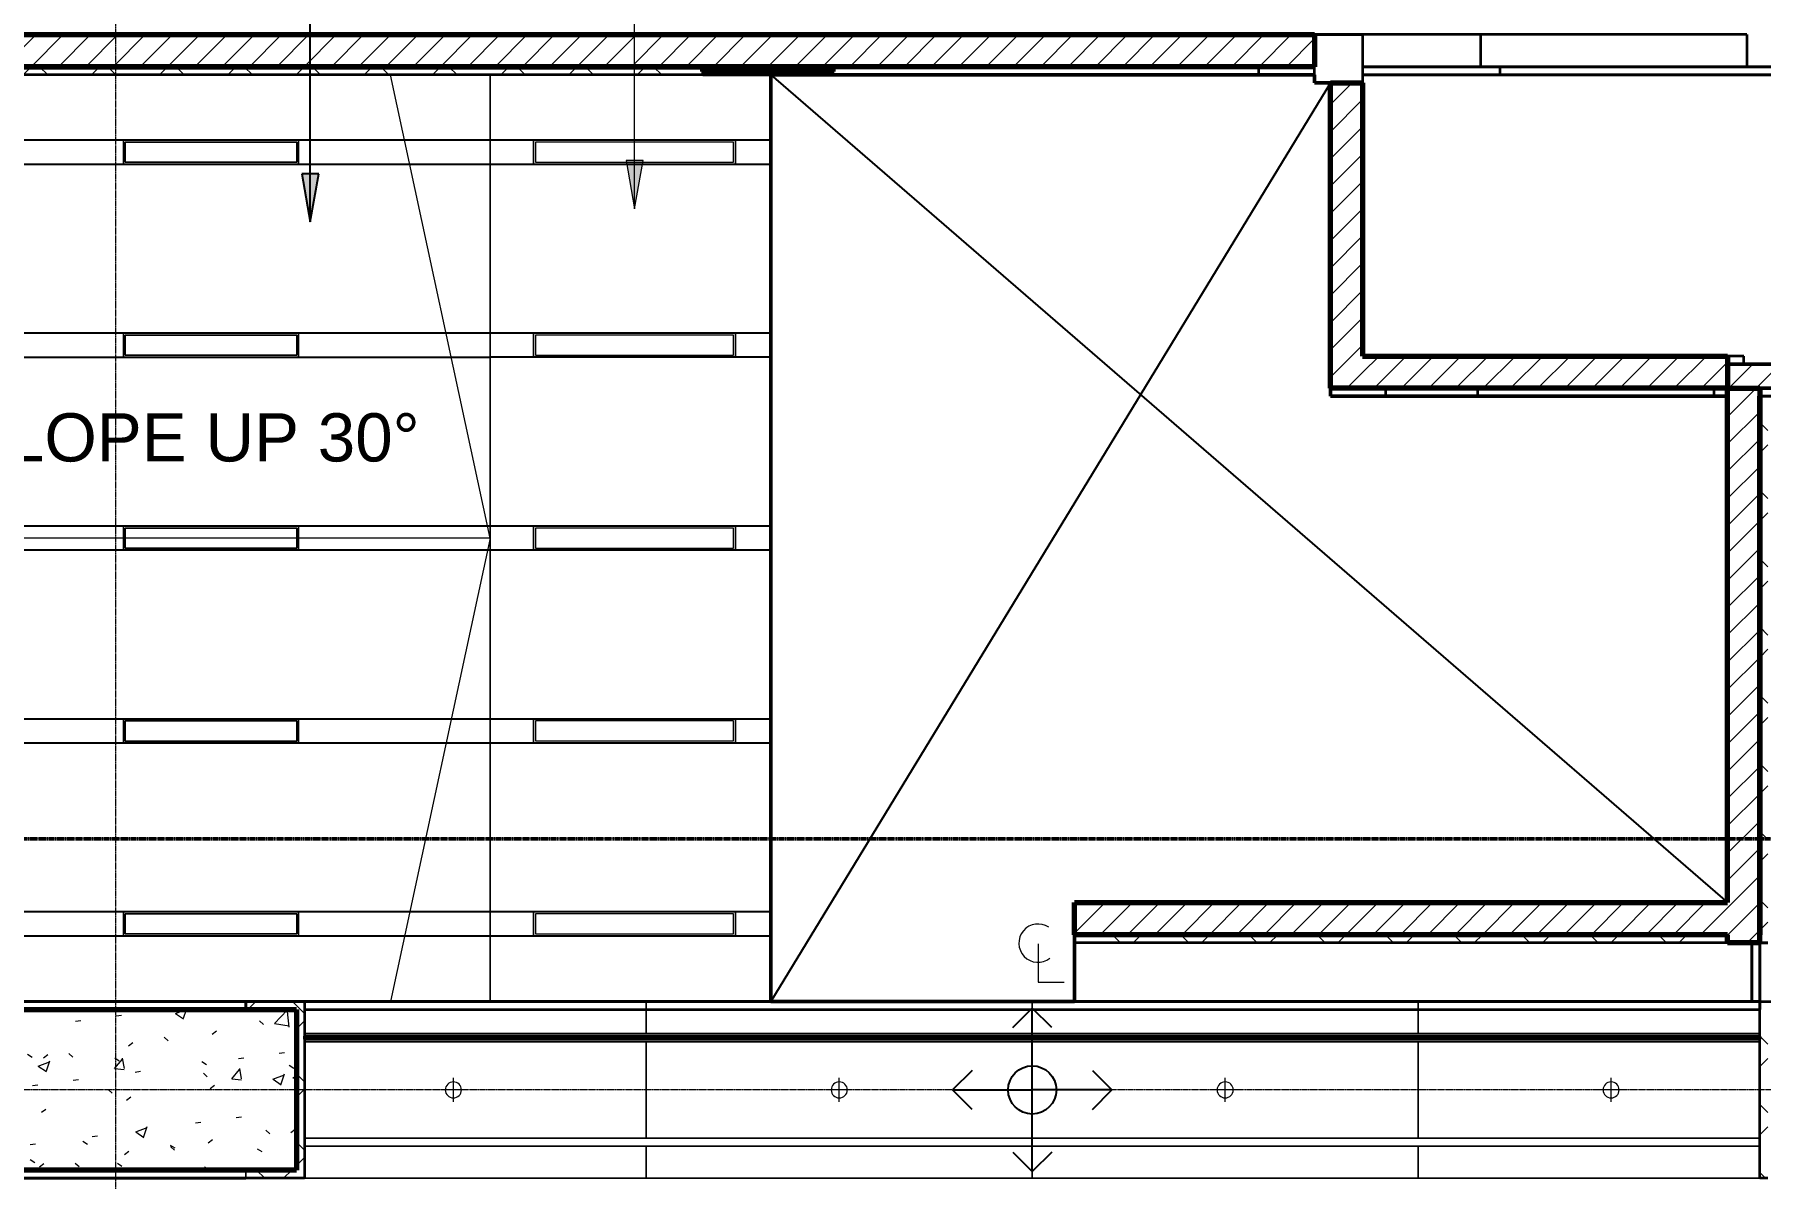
# Model space of a CAD drawing. Header units: millimetres. Extents: x -853488 to -774597, y -17231 to 22435.
# Drawn here: x -824987 to -814253, y 3028 to 10144 of the extents above; entities that cross this region are included whole.
import ezdxf
from ezdxf.xclip import XClip

# ---------------------------------------------------------------- set-up
doc = ezdxf.new("R2010")
doc.units = ezdxf.units.MM
doc.header["$XCLIPFRAME"] = 0
doc.linetypes.add('DPA_Grid _ Level 100', pattern=[10, 5.5, -1.6, 1.3, -1.6])
for name, color, linetype, lineweight in [('_ _ A-DETL-OPENING', 1, 'Continuous', 25), ('A-ANNO-NOTE', 3, 'Continuous', 25), ('A-CLNG', 2, 'Continuous', 9), ('A-CLNG-PATT', 2, 'Continuous', 9), ('A-COLS', 5, 'Continuous', 70), ('A-COLS-E', 1, 'Continuous', 35), ('A-DETL', 1, 'Continuous', 70), ('A-DETL-GENF', 2, 'Continuous', 9), ('A-FLOR-E', 2, 'Continuous', 35), ('A-GLAZ-CURT', 2, 'Continuous', 9), ('A-WALL', 5, 'Continuous', 35), ('A-WALL-FNSH', 2, 'Continuous', 35), ('A-WALL-PATT', 1, 'Continuous', 35), ('E-LITE-EQPM', 2, 'Continuous', 9), ('G-ANNO-SECL', 3, 'Continuous', 9), ('G-ANNO-TEXT', 3, 'Continuous', 9), ('I-WALL-E', 2, 'Continuous', 35), ('S-GRID', 251, 'Continuous', 9), ('WALL-E', 2, 'Continuous', 35)]:
    doc.layers.add(name, color=color, linetype=linetype, lineweight=lineweight)
doc.styles.add('Arial_2', font='arial.ttf', dxfattribs={"height": 300})
pattern_1 = [(45, (0, 0), (-84.852814, 84.852814), [])]
pattern_2 = [(45, (0, 0), (-212.13203, 212.13203), []), (135, (0, 0), (-212.13203, -212.13203), [])]

# ---------------------------------------------------------------- blocks, each defined once
blk = doc.blocks.new('DPA_Rectangular - 300 x 300 mm-6056007-4261-01 ENLARGED UPPER PLATFORM LEVEL - REFLECTED CEILING PLAN - SHEET 2')
at = {"layer": 'A-COLS-E'}
for p, q in [((-150, -150), (-150, 150)), ((-150, 150), (150, 150)), ((150, 150), (150, -150)), ((150, -150), (-150, -150))]:
    blk.add_line(p, q, dxfattribs=at)
blk = doc.blocks.new('L1_1_FLUORESCENT W DISFUSSER - 1195L x 595W x 85H - 36W-17030651-4261-01 ENLARGED UPPER PLATFORM LEVEL - REFLECTED CEILING PLAN - SHEET 2')
at = {"layer": 'E-LITE-EQPM'}
for p, q in [((-628.5, -75), (-628.5, 75)), ((-628.5, 75), (628.5, 75)), ((-628.5, 75), (-628.5, -75)), ((628.5, 75), (-628.5, 75)), ((-615.8, 62.3), (-615.8, -62.3)), ((615.8, 62.3), (-615.8, 62.3)), ((615.8, -62.3), (615.8, 62.3)), ((628.5, 75), (628.5, -75)), ((628.5, -75), (628.5, 75)), ((628.5, -75), (-628.5, -75)), ((-628.5, -75), (628.5, -75)), ((-615.8, -62.3), (615.8, -62.3))]:
    blk.add_line(p, q, dxfattribs=at)
blk = doc.blocks.new('L1_1_FLUORESCENT W DISFUSSER - 1195L x 595W x 85H - 36W-V61-4261-01 ENLARGED UPPER PLATFORM LEVEL - REFLECTED CEILING PLAN - SHEET 2')
at = {"layer": 'E-LITE-EQPM'}
for p, q in [((-824434, 6937), (-824434, 7087)), ((-824434, 7087), (-823345, 7087)), ((-823345, 7087), (-824434, 7087)), ((-824434, 7087), (-824434, 6937)), ((-823345, 7087), (-823345, 6937)), ((-823345, 6937), (-823345, 7087)), ((-824423, 6949), (-824423, 7074)), ((-824423, 7074), (-823356, 7074)), ((-823356, 7074), (-824423, 7074)), ((-824423, 7074), (-824423, 6949)), ((-824423, 7074), (-824423, 6949)), ((-823356, 7074), (-824423, 7074)), ((-823356, 7074), (-823356, 6949)), ((-823356, 6949), (-823356, 7074)), ((-823356, 6949), (-823356, 7074)), ((-823345, 6937), (-824434, 6937)), ((-824434, 6937), (-823345, 6937)), ((-823356, 6949), (-824423, 6949)), ((-824423, 6949), (-823356, 6949)), ((-824423, 6949), (-823356, 6949))]:
    blk.add_line(p, q, dxfattribs=at)
blk = doc.blocks.new('Arrow-Stair_Ramp-Direction _EWP-Down_ - Arrow Stair Line-18594062-4261-01 ENLARGED UPPER PLATFORM LEVEL - REFLECTED CEILING PLAN - SHEET 2')
at = {"layer": 'A-DETL-GENF', "lineweight": 9}
for q in [(2530, 3632), (-305, 750), (2531, -2132)]:
    blk.add_line((3149, 750), q, dxfattribs=at)
blk.add_circle((-305, 750), 30, dxfattribs=at)
blk = doc.blocks.new('M_Centreline - Centreline-12570908-4261-01 ENLARGED UPPER PLATFORM LEVEL - REFLECTED CEILING PLAN - SHEET 2')
at = {"layer": 'A-ANNO-NOTE', "lineweight": 18}
for p, q in [((-0.01, 0.59), (-0.01, -1.79)), ((-0.01, -1.79), (1.62, -1.79))]:
    blk.add_line(p, q, dxfattribs=at)
blk.add_arc((-0.01, 0.63), 1.19, 55.7755, 308.0372, dxfattribs=at)
blk = doc.blocks.new('DPA_AN_Setting out - Center-8732820-4261-01 ENLARGED UPPER PLATFORM LEVEL - REFLECTED CEILING PLAN - SHEET 2')
at = {"layer": 'A-ANNO-NOTE'}
for p, q in [((-1.21, 3.88), (0, 5.08)), ((1.21, 3.88), (0, 5.08)), ((0, 0), (0, 5.08)), ((-3.74, 1.21), (-4.95, 0)), ((3.74, 1.21), (4.95, 0)), ((-3.74, -1.21), (-4.95, 0)), ((-4.95, 0), (0, 0)), ((4.95, 0), (0, 0)), ((3.74, -1.21), (4.95, 0)), ((0, -5.08), (0, 0)), ((-1.21, -3.88), (0, -5.08)), ((1.21, -3.88), (0, -5.08))]:
    blk.add_line(p, q, dxfattribs=at)
blk.add_circle((0, 0), 1.5, dxfattribs=at)
blk = doc.blocks.new('System Panel - DPA-AR_Metal Ceiling Rectangular Panel-13139266-4261-01 ENLARGED UPPER PLATFORM LEVEL - REFLECTED CEILING PLAN - SHEET 2')
at = {"layer": 'A-GLAZ-CURT'}
for p, q in [((-821182, 4129), (-823307, 4129)), ((-823307, 4129), (-821182, 4129)), ((-821182, 4129), (-821182, 3929)), ((-821182, 3929), (-821182, 4079)), ((-823307, 3929), (-821182, 3929)), ((-821182, 3929), (-823307, 3929))]:
    blk.add_line(p, q, dxfattribs=at)
blk = doc.blocks.new('System Panel - DPA-AR_Metal Ceiling Rectangular Panel-13139259-4261-01 ENLARGED UPPER PLATFORM LEVEL - REFLECTED CEILING PLAN - SHEET 2')
at = {"layer": 'A-GLAZ-CURT'}
for p, q in [((-818782, 4129), (-821182, 4129)), ((-821182, 3929), (-821182, 4129)), ((-821182, 4129), (-818782, 4129)), ((-821182, 4079), (-821182, 3929)), ((-818782, 4129), (-818782, 3929)), ((-818782, 3929), (-818782, 4079)), ((-821182, 3929), (-818782, 3929)), ((-818782, 3929), (-821182, 3929))]:
    blk.add_line(p, q, dxfattribs=at)
blk = doc.blocks.new('System Panel - DPA-AR_Metal Ceiling Rectangular Panel-V5-4261-01 ENLARGED UPPER PLATFORM LEVEL - REFLECTED CEILING PLAN - SHEET 2')
at = {"layer": 'A-GLAZ-CURT'}
for p, q in [((-814257, 4129), (-816382, 4129)), ((-816382, 3929), (-816382, 4129)), ((-816382, 4129), (-814257, 4129)), ((-816382, 4079), (-816382, 3929)), ((-814257, 3929), (-814257, 4129)), ((-814257, 4129), (-814257, 3929)), ((-816382, 3929), (-814257, 3929)), ((-814257, 3929), (-816382, 3929))]:
    blk.add_line(p, q, dxfattribs=at)
blk = doc.blocks.new('System Panel - DPA-AR_Metal Ceiling Rectangular Panel-V6-4261-01 ENLARGED UPPER PLATFORM LEVEL - REFLECTED CEILING PLAN - SHEET 2')
at = {"layer": 'A-GLAZ-CURT'}
for p, q in [((-821182, 3229), (-823307, 3229)), ((-823307, 3229), (-821182, 3229)), ((-821182, 3029), (-821182, 3229)), ((-821182, 3229), (-821182, 3029)), ((-823307, 3029), (-821182, 3029)), ((-821182, 3029), (-823307, 3029))]:
    blk.add_line(p, q, dxfattribs=at)
blk = doc.blocks.new('System Panel - DPA-AR_Metal Ceiling Rectangular Panel-V7-4261-01 ENLARGED UPPER PLATFORM LEVEL - REFLECTED CEILING PLAN - SHEET 2')
at = {"layer": 'A-GLAZ-CURT'}
for p, q in [((-818782, 3229), (-821182, 3229)), ((-821182, 3229), (-821182, 3029)), ((-821182, 3029), (-821182, 3229)), ((-821182, 3229), (-818782, 3229)), ((-818782, 3029), (-818782, 3229)), ((-818782, 3229), (-818782, 3029)), ((-821182, 3029), (-818782, 3029)), ((-818782, 3029), (-821182, 3029))]:
    blk.add_line(p, q, dxfattribs=at)
blk = doc.blocks.new('System Panel - DPA-AR_Metal Ceiling Rectangular Panel-V8-4261-01 ENLARGED UPPER PLATFORM LEVEL - REFLECTED CEILING PLAN - SHEET 2')
at = {"layer": 'A-GLAZ-CURT'}
for p, q in [((-814257, 3229), (-816382, 3229)), ((-816382, 3229), (-816382, 3029)), ((-816382, 3029), (-816382, 3229)), ((-816382, 3229), (-814257, 3229)), ((-814257, 3029), (-814257, 3229)), ((-814257, 3229), (-814257, 3029)), ((-816382, 3029), (-814257, 3029)), ((-814257, 3029), (-816382, 3029))]:
    blk.add_line(p, q, dxfattribs=at)
blk = doc.blocks.new('System Panel - DPA-AR_Metal Ceiling Rectangular Panel-13139320-4261-01 ENLARGED UPPER PLATFORM LEVEL - REFLECTED CEILING PLAN - SHEET 2')
at = {"layer": 'A-GLAZ-CURT'}
for p, q in [((-821182, 3879), (-823307, 3879)), ((-823307, 3879), (-821182, 3879)), ((-821182, 3279), (-821182, 3879)), ((-821182, 3879), (-821182, 3279)), ((-823307, 3279), (-821182, 3279)), ((-821182, 3279), (-823307, 3279))]:
    blk.add_line(p, q, dxfattribs=at)
blk = doc.blocks.new('System Panel - DPA-AR_Metal Ceiling Rectangular Panel-13139299-4261-01 ENLARGED UPPER PLATFORM LEVEL - REFLECTED CEILING PLAN - SHEET 2')
at = {"layer": 'A-GLAZ-CURT'}
for p, q in [((-818782, 3879), (-821182, 3879)), ((-821182, 3879), (-821182, 3279)), ((-821182, 3279), (-821182, 3879)), ((-821182, 3879), (-818782, 3879)), ((-818782, 3279), (-818782, 3879)), ((-818782, 3879), (-818782, 3279)), ((-821182, 3279), (-818782, 3279)), ((-818782, 3279), (-821182, 3279))]:
    blk.add_line(p, q, dxfattribs=at)
blk = doc.blocks.new('System Panel - DPA-AR_Metal Ceiling Rectangular Panel-V9-4261-01 ENLARGED UPPER PLATFORM LEVEL - REFLECTED CEILING PLAN - SHEET 2')
at = {"layer": 'A-GLAZ-CURT'}
for p, q in [((-814257, 3879), (-816382, 3879)), ((-816382, 3879), (-816382, 3279)), ((-816382, 3279), (-816382, 3879)), ((-816382, 3879), (-814257, 3879)), ((-814257, 3279), (-814257, 3879)), ((-814257, 3879), (-814257, 3279)), ((-816382, 3279), (-814257, 3279)), ((-814257, 3279), (-816382, 3279))]:
    blk.add_line(p, q, dxfattribs=at)
blk = doc.blocks.new('*U464')
at = {"layer": 'A-CLNG'}
for p, q in [((-20471, 6365), (-23949, 6365)), ((-23949, 6365), (-20471, 6365)), ((-20471, 550), (-20471, 6315)), ((-20471, 6315), (-20471, 550)), ((-20471, 6315), (-20471, 550)), ((-18725, 6315), (-20471, 6315)), ((-20471, 6315), (-18675, 6315)), ((-20471, 550), (-20471, 6315)), ((-23949, 550), (-20471, 550)), ((-20471, 550), (-23949, 550)), ((-20471, 550), (-18675, 550)), ((-18675, 550), (-20471, 550))]:
    blk.add_line(p, q, dxfattribs=at)
at = {"layer": 'A-GLAZ-CURT'}
for name, p in [('System Panel - DPA-AR_Metal Ceiling Rectangular Panel-13139266-4261-01 ENLARGED UPPER PLATFORM LEVEL - REFLECTED CEILING PLAN - SHEET 2', (801682, -3579)), ('System Panel - DPA-AR_Metal Ceiling Rectangular Panel-13139259-4261-01 ENLARGED UPPER PLATFORM LEVEL - REFLECTED CEILING PLAN - SHEET 2', (801682, -3579)), ('System Panel - DPA-AR_Metal Ceiling Rectangular Panel-13139259-4261-01 ENLARGED UPPER PLATFORM LEVEL - REFLECTED CEILING PLAN - SHEET 2', (804082, -3579)), ('System Panel - DPA-AR_Metal Ceiling Rectangular Panel-V5-4261-01 ENLARGED UPPER PLATFORM LEVEL - REFLECTED CEILING PLAN - SHEET 2', (801682, -3579)), ('System Panel - DPA-AR_Metal Ceiling Rectangular Panel-13139320-4261-01 ENLARGED UPPER PLATFORM LEVEL - REFLECTED CEILING PLAN - SHEET 2', (801682, -3579)), ('System Panel - DPA-AR_Metal Ceiling Rectangular Panel-13139299-4261-01 ENLARGED UPPER PLATFORM LEVEL - REFLECTED CEILING PLAN - SHEET 2', (801682, -3579)), ('System Panel - DPA-AR_Metal Ceiling Rectangular Panel-13139299-4261-01 ENLARGED UPPER PLATFORM LEVEL - REFLECTED CEILING PLAN - SHEET 2', (804082, -3579)), ('System Panel - DPA-AR_Metal Ceiling Rectangular Panel-V9-4261-01 ENLARGED UPPER PLATFORM LEVEL - REFLECTED CEILING PLAN - SHEET 2', (801682, -3579)), ('System Panel - DPA-AR_Metal Ceiling Rectangular Panel-V6-4261-01 ENLARGED UPPER PLATFORM LEVEL - REFLECTED CEILING PLAN - SHEET 2', (801682, -3579)), ('System Panel - DPA-AR_Metal Ceiling Rectangular Panel-V7-4261-01 ENLARGED UPPER PLATFORM LEVEL - REFLECTED CEILING PLAN - SHEET 2', (801682, -3579)), ('System Panel - DPA-AR_Metal Ceiling Rectangular Panel-V7-4261-01 ENLARGED UPPER PLATFORM LEVEL - REFLECTED CEILING PLAN - SHEET 2', (804082, -3579)), ('System Panel - DPA-AR_Metal Ceiling Rectangular Panel-V8-4261-01 ENLARGED UPPER PLATFORM LEVEL - REFLECTED CEILING PLAN - SHEET 2', (801682, -3579))]:
    blk.add_blockref(name, p, dxfattribs=at)
blk = doc.blocks.new('*U1666')
at = {"layer": '_ _ A-DETL-OPENING'}
for p, q in [((-18725, 6315), (-12775, 1165)), ((-15245.1, 6265), (-18725, 550))]:
    blk.add_line(p, q, dxfattribs=at)
at = {"layer": 'A-DETL', "lineweight": 50}
for p, q in [((-15345.1, 6315), (-18725, 6315)), ((-18725, 6315), (-18725, 550)), ((-15345.1, 6265), (-15345.1, 6315)), ((-15245.1, 6265), (-15345.1, 6265)), ((-15245.1, 4315), (-15245.1, 6265)), ((-12775, 4515), (-12775, 4365)), ((11360, 4515), (-12775, 4515)), ((-12775, 4315), (-15245.1, 4315)), ((-12775, 4365), (11360, 4365)), ((-12775, 1165), (-12775, 4315)), ((-16836.4, 550), (-16836.4, 1165)), ((-16836.4, 1165), (-12775, 1165)), ((-18725, 550), (-16836.4, 550))]:
    blk.add_line(p, q, dxfattribs=at)
at = {"layer": 'S-GRID', "linetype": 'DPA_Grid _ Level 100'}
for p, q in [((-22800, -19375), (-22800, 17167.1)), ((22800, 0), (-50905.4, 0))]:
    blk.add_line(p, q, dxfattribs=at)
blk = doc.blocks.new('LGF_DL_SAA_LowPower_DL1a - LGF_DL_SAA_LowPower_DL1a-8832329-4160-01 UPPER PLATFORM LEVEL - REFLECTED CEILING PLAN')
at = {"layer": 'A-DETL-GENF'}
for p, q in [((72.5, 0), (-72.5, 0)), ((0, 75), (0, -75))]:
    blk.add_line(p, q, dxfattribs=at)
blk.add_circle((0, 0), 50, dxfattribs=at)
blk = doc.blocks.new('C-1-PP19-AR-4160-01-B_20250902-175713_EXDOWNLIGHT')
at = {"layer": 'E-LITE-EQPM', "extrusion": (0, 0, -1), "rotation": 180}
for p in [(77700, 0), (75300, 0), (72900, 0), (70500, 0)]:
    blk.add_blockref('LGF_DL_SAA_LowPower_DL1a - LGF_DL_SAA_LowPower_DL1a-8832329-4160-01 UPPER PLATFORM LEVEL - REFLECTED CEILING PLAN', p, dxfattribs=at)

msp = doc.modelspace()

# ---------------------------------------------------------------- hatches: boundary and pattern name
at = {"layer": 'A-ANNO-NOTE'}
msp.add_hatch(color=256, dxfattribs=at).paths.add_polyline_path([(-823272, 8978), (-823219, 9278), (-823325, 9278)])
at = {"layer": 'A-CLNG-PATT', "lineweight": 25}
h = msp.add_hatch(dxfattribs=at)
h.set_pattern_fill('FP_3', color=256, style=0, pattern_type=2)
h.set_pattern_definition([(90, (-921915, 7011.5), (3117.69, -2e-13), [1200, 0]), (90, (-925032.7, 7011.5), (3117.69, -2e-13), [1200, 0]), (0, (-925032.7, 8136.5), (0, -1200), [3117.69, 0]), (0, (-925032.7, 7086.5), (0, -1200), [3117.69, 0])])
h.paths.add_polyline_path([(-823307, 4129), (-822153, 4129), (-822153, 9894), (-825631, 9894), (-825631, 4129), (-823307, 4129)])
h = msp.add_hatch(dxfattribs=at)
h.set_pattern_fill('FP_9', color=256, style=0, pattern_type=2)
h.set_pattern_definition([(90, (-822976, 9411.5), (3600, -2e-13), [1200, 0]), (90, (-826576, 9411.5), (3600, -2e-13), [1200, 0]), (0, (-826576, 10536.5), (0, -1200), [3600, 0]), (0, (-826576, 9486.5), (0, -1200), [3600, 0])])
h.paths.add_polyline_path([(-821182, 4129), (-820407, 4129), (-820407, 9894), (-822153, 9894), (-822153, 4129)])
at = {"layer": 'A-COLS-E', "lineweight": 9}
h = msp.add_hatch(dxfattribs=at)
h.set_pattern_fill('FP_1', color=256, style=0, pattern_type=2)
h.set_pattern_definition([(50, (0, 0), (728.7365, -63.75582), [76.2, -838.2]), (355, (0, 0), (-140.9716, 764.2276), [60.96, -670.56]), (100.451, (60.7, -5.3), (587.77, 700.46675), [64.76, -712.36]), (46.184, (0, 203.2), (1084.3162, -168.171), [114.3, -1257.3]), (96.636, (90.4, 189.2), (949.6099, 989.7098), [97.14, -1068.54]), (351.184, (0, 203.2), (949.6206, 989.7012), [91.44, -1005.84]), (21, (101.6, 152.4), (606.45787, -409.06057), [76.2, -838.2]), (326, (101.6, 152.4), (247.20834, 736.7529), [60.96, -670.56]), (71.451, (152.14, 118.3), (853.66825, 327.6855), [64.76, -712.36]), (37.5, (0, 0), (12.35469, 338.22012), [33.528, -628.904, 33.528, -647.192, -673.1]), (37.5, (0, 0), (12.35469, 338.22012), [-1343.152, 33.528, -639.572]), (7.5, (0, 0), (267.27887, 400.72213), [33.528, -354.584, 33.528, -613.664, -256.54]), (7.5, (0, 0), (267.27887, 400.72213), [-1035.304, 33.528, -223.012]), (327.5, (-226.57, 0), (542.36333, -22.915345), [33.528, -220.472, 33.528, -758.952, -1051.56]), (327.5, (-226.57, 0), (542.36333, -22.915345), [-1046.48, 33.528, -1018.032]), (317.5, (-328.17, 0), (592.51696, 101.7071), [33.528, -296.672, 33.528, -492.76, -746.76]), (317.5, (-328.17, 0), (592.51696, 101.7071), [-856.488, 33.528, -713.232])])
h.paths.add_polyline_path([(-823357, 3079), (-823357, 4079), (-825607, 4079), (-825607, 3079), (-825105, 3079)])
at = {"layer": 'A-DETL-GENF', "lineweight": 9}
h = msp.add_hatch(dxfattribs=at)
h.set_pattern_fill('FP_2', color=10, style=0, pattern_type=2)
h.set_pattern_definition(pattern_1)
h.paths.add_polyline_path([(-792012, 7944), (-790322, 7944), (-790322, 8094), (-814457, 8094), (-814457, 7944), (-796424, 7944)])
at = {"layer": 'A-WALL-PATT', "lineweight": 9}
h = msp.add_hatch(dxfattribs=at)
h.set_pattern_fill('FP_2', color=256, style=0, pattern_type=2)
h.set_pattern_definition(pattern_1)
h.paths.add_polyline_path([(-817027, 9944), (-817027, 10144), (-832907, 10144), (-832907, 9944), (-818486, 9944)])
h.paths.add_polyline_path([(-834957, 9944), (-834507, 9944), (-834507, 10144), (-834957, 10144), (-834957, 10044)])
h = msp.add_hatch(dxfattribs=at)
h.set_pattern_fill('FP_5', color=256, style=0, pattern_type=2)
h.set_pattern_definition(pattern_2)
h.paths.add_polyline_path([(-820830, 9894), (-820830, 9944), (-832907, 9944), (-832907, 9894), (-822898, 9894)])
h.paths.add_polyline_path([(-834507, 9894), (-834507, 9944), (-834757, 9944), (-834757, 9894), (-834707, 9894)])
h = msp.add_hatch(dxfattribs=at)
h.set_pattern_fill('FP_2', color=256, style=0, pattern_type=2)
h.set_pattern_definition(pattern_1)
h.paths.add_polyline_path([(-816902, 7944), (-816727, 7944), (-816727, 9844), (-816927, 9844), (-816927, 7944)])
h = msp.add_hatch(dxfattribs=at)
h.set_pattern_fill('FP_2', color=256, style=0, pattern_type=2)
h.set_pattern_definition(pattern_1)
h.paths.add_polyline_path([(-814457, 7944), (-814457, 8144), (-816727, 8144), (-816727, 7944)])
h = msp.add_hatch(dxfattribs=at)
h.set_pattern_fill('FP_2', color=256, style=0, pattern_type=2)
h.set_pattern_definition(pattern_1)
h.paths.add_polyline_path([(-814457, 4494), (-814257, 4494), (-814257, 7944), (-814457, 7944), (-814457, 4544)])
h = msp.add_hatch(dxfattribs=at)
h.set_pattern_fill('FP_5', color=256, style=0, pattern_type=2)
h.set_pattern_definition(pattern_2)
h.paths.add_polyline_path([(-814257, 4544), (-814207, 4544), (-814207, 7894), (-814257, 7894), (-814257, 4668)])
h = msp.add_hatch(dxfattribs=at)
h.set_pattern_fill('FP_2', color=256, style=0, pattern_type=2)
h.set_pattern_definition(pattern_1)
h.paths.add_polyline_path([(-814457, 4544), (-814457, 4744), (-818519, 4744), (-818519, 4544), (-816927, 4544)])
h = msp.add_hatch(dxfattribs=at)
h.set_pattern_fill('FP_5', color=256, style=0, pattern_type=2)
h.set_pattern_definition(pattern_2)
h.paths.add_polyline_path([(-814257, 4494), (-814207, 4494), (-814207, 4544), (-814257, 4544)])
h.paths.add_polyline_path([(-814457, 4494), (-814457, 4544), (-818519, 4544), (-818519, 4494), (-818486, 4494)])
h = msp.add_hatch(dxfattribs=at)
h.set_pattern_fill('FP_5', color=256, style=0, pattern_type=2)
h.set_pattern_definition(pattern_2)
h.paths.add_polyline_path([(-823672, 4079), (-823357, 4079), (-823357, 4129), (-823672, 4129)])
h.paths.add_polyline_path([(-825607, 4079), (-825292, 4079), (-825292, 4129), (-825607, 4129)])
h = msp.add_hatch(dxfattribs=at)
h.set_pattern_fill('FP_5', color=256, style=0, pattern_type=2)
h.set_pattern_definition(pattern_2)
h.paths.add_polyline_path([(-823357, 3079), (-823307, 3079), (-823307, 4129), (-823357, 4129), (-823357, 3753)])
h = msp.add_hatch(dxfattribs=at)
h.set_pattern_fill('FP_5', color=256, style=0, pattern_type=2)
h.set_pattern_definition(pattern_2)
h.paths.add_polyline_path([(-814257, 4079), (-813892, 4079), (-813892, 4129), (-814257, 4129)])
h.paths.add_polyline_path([(-812272, 4079), (-811957, 4079), (-811957, 4129), (-812272, 4129)])
h = msp.add_hatch(dxfattribs=at)
h.set_pattern_fill('FP_5', color=256, style=0, pattern_type=2)
h.set_pattern_definition(pattern_2)
h.paths.add_polyline_path([(-814257, 3029), (-814207, 3029), (-814207, 4079), (-814257, 4079), (-814257, 3753)])
h = msp.add_hatch(dxfattribs=at)
h.set_pattern_fill('FP_5', color=256, style=0, pattern_type=2)
h.set_pattern_definition(pattern_2)
h.paths.add_polyline_path([(-823307, 3029), (-823307, 3079), (-823672, 3079), (-823672, 3029)])
h.paths.add_polyline_path([(-825607, 3029), (-825292, 3029), (-825292, 3079), (-825607, 3079)])
at = {"layer": 'G-ANNO-TEXT'}
msp.add_hatch(color=7, dxfattribs=at).paths.add_polyline_path([(-821255, 9060), (-821202, 9360), (-821308, 9360)])

# ---------------------------------------------------------------- linework, layer by layer
at = {"layer": 'A-ANNO-NOTE'}
for p, q in [((-823272, 8978), (-823272, 14966)), ((-823219, 9278), (-823325, 9278)), ((-823325, 9278), (-823272, 8978)), ((-823272, 8978), (-823219, 9278))]:
    msp.add_line(p, q, dxfattribs=at)
at = {"layer": 'A-COLS'}
for p, q in [((-825607, 4079), (-823357, 4079)), ((-823357, 4079), (-823357, 3079)), ((-823357, 3079), (-825607, 3079))]:
    msp.add_line(p, q, dxfattribs=at)
at = {"layer": 'A-FLOR-E'}
for p, q in [((-826882, 9944), (-820607, 9944)), ((-814257, 4129), (-814257, 4494)), ((-814257, 4494), (-814207, 4494)), ((-823357, 4079), (-825603, 4079)), ((-820407, 4129), (-814257, 4129)), ((-823357, 3079), (-823357, 3879)), ((-825607, 3079), (-823357, 3079))]:
    msp.add_line(p, q, dxfattribs=at)
at = {"layer": 'A-WALL', "color": 7, "lineweight": 70}
for p, q in [((-826275, 10144), (-817027, 10144)), ((-817027, 10144), (-817027, 10044)), ((-817027, 10044), (-817027, 9944)), ((-820830, 9944), (-832907, 9944)), ((-832907, 9944), (-820830, 9944)), ((-817027, 9944), (-820830, 9944)), ((-820830, 9914), (-820830, 9944)), ((-820830, 9944), (-820022, 9944)), ((-820830, 9914), (-820022, 9914)), ((-820022, 9944), (-820022, 9914)), ((-816927, 7944), (-816927, 9844)), ((-816927, 9844), (-816727, 9844)), ((-816727, 9844), (-816727, 8144)), ((-816727, 8144), (-814457, 8144)), ((-814457, 8144), (-814457, 7944)), ((-816727, 7944), (-816927, 7944)), ((-814457, 7944), (-816727, 7944)), ((-814457, 4744), (-814457, 7944)), ((-814457, 7944), (-814257, 7944)), ((-814257, 7944), (-814257, 7894)), ((-814257, 7894), (-814257, 4668)), ((-814257, 4668), (-814257, 7894)), ((-818519, 4544), (-818519, 4744)), ((-818519, 4744), (-814457, 4744)), ((-814257, 4668), (-814257, 4544)), ((-814257, 4544), (-814257, 4668)), ((-814457, 4544), (-818519, 4544)), ((-814457, 4494), (-814457, 4544)), ((-814257, 4494), (-814257, 4544)), ((-814257, 4494), (-814457, 4494)), ((-814257, 4494), (-814457, 4494))]:
    msp.add_line(p, q, dxfattribs=at)
at = {"layer": 'A-WALL', "lineweight": 9}
for p, q in [((-823672, 3029), (-823672, 3079)), ((-823672, 3079), (-823672, 3029))]:
    msp.add_line(p, q, dxfattribs=at)
at = {"layer": 'A-WALL-FNSH', "color": 250}
for p, q in [((-820830, 9894), (-832907, 9894)), ((-820830, 9944), (-820830, 9894)), ((-820830, 9894), (-820830, 9914)), ((-820022, 9894), (-820830, 9894)), ((-820022, 9914), (-820022, 9894)), ((-814257, 7894), (-814207, 7894)), ((-818519, 4494), (-818519, 4544)), ((-818519, 4544), (-814457, 4544)), ((-814457, 4494), (-818519, 4494)), ((-814207, 4494), (-814257, 4494)), ((-825292, 4129), (-823672, 4129)), ((-823672, 4079), (-825292, 4079)), ((-823672, 4129), (-823357, 4129)), ((-823672, 4079), (-823672, 4129)), ((-823672, 4129), (-823672, 4079)), ((-823357, 4079), (-823672, 4079)), ((-823357, 4129), (-823307, 4129)), ((-823357, 3079), (-823357, 4079)), ((-823307, 4129), (-823307, 3079)), ((-814257, 4129), (-813892, 4129)), ((-814257, 4079), (-814257, 4129)), ((-814257, 3029), (-814257, 4079)), ((-825292, 3079), (-823672, 3079)), ((-823672, 3029), (-825292, 3029)), ((-823672, 3079), (-823357, 3079)), ((-823307, 3029), (-823672, 3029)), ((-823307, 3079), (-823307, 3029)), ((-814207, 3029), (-814257, 3029))]:
    msp.add_line(p, q, dxfattribs=at)
at = {"layer": 'G-ANNO-SECL', "linetype": 'DPA_Grid _ Level 100', "lineweight": 50}
msp.add_line((-851418, 5140), (-777531, 5140), dxfattribs=at)
at = {"layer": 'G-ANNO-TEXT', "color": 10}
for p, q in [((-821255, 9060), (-821255, 15067)), ((-821202, 9360), (-821308, 9360)), ((-821308, 9360), (-821255, 9060)), ((-821255, 9060), (-821202, 9360))]:
    msp.add_line(p, q, dxfattribs=at)
at = {"layer": 'I-WALL-E'}
for p, q in [((-817375, 9944), (-820022, 9944)), ((-820022, 9894), (-817375, 9894)), ((-817375, 9944), (-817375, 9894)), ((-817027, 9944), (-817375, 9944)), ((-817375, 9894), (-817027, 9894)), ((-815874, 9944), (-816727, 9944)), ((-816727, 9894), (-815874, 9894)), ((-815874, 9944), (-815874, 9894)), ((-812574, 9944), (-815874, 9944)), ((-815874, 9894), (-812746, 9894)), ((-814257, 3914), (-823307, 3914)), ((-823307, 3914), (-814257, 3914)), ((-823307, 3894), (-823307, 3914)), ((-823307, 3914), (-823307, 3894)), ((-814257, 3914), (-823307, 3914)), ((-823307, 3914), (-814257, 3914)), ((-823307, 3894), (-823307, 3914)), ((-823307, 3914), (-823307, 3894)), ((-814257, 3914), (-823307, 3914)), ((-823307, 3914), (-814257, 3914)), ((-823307, 3894), (-823307, 3914)), ((-823307, 3914), (-823307, 3894)), ((-814257, 3894), (-823307, 3894)), ((-823307, 3894), (-814257, 3894)), ((-814257, 3894), (-823307, 3894)), ((-823307, 3894), (-814257, 3894)), ((-814257, 3894), (-823307, 3894)), ((-823307, 3894), (-814257, 3894)), ((-814257, 3914), (-814257, 3894)), ((-814257, 3914), (-814257, 3894)), ((-814257, 3914), (-814257, 3894))]:
    msp.add_line(p, q, dxfattribs=at)
at = {"layer": 'WALL-E'}
for p, q in [((-817027, 9944), (-817027, 10144)), ((-815995, 10144), (-817027, 10144)), ((-815995, 10144), (-815995, 9944)), ((-814338, 10144), (-815995, 10144)), ((-814338, 10144), (-814338, 9944)), ((-830593, 9944), (-820407, 9944)), ((-820407, 9944), (-828482, 9944)), ((-817668, 9944), (-820830, 9944)), ((-820830, 9894), (-817668, 9894)), ((-820407, 9894), (-820407, 4129)), ((-820357, 9944), (-817027, 9944)), ((-817027, 9944), (-820357, 9944)), ((-817027, 9944), (-820357, 9944)), ((-820357, 9944), (-817027, 9944)), ((-820357, 9944), (-819382, 9944)), ((-819382, 9944), (-820357, 9944)), ((-820357, 9894), (-817027, 9894)), ((-817027, 9894), (-820357, 9894)), ((-820357, 9894), (-819382, 9894)), ((-819382, 9894), (-820357, 9894)), ((-819382, 9944), (-818182, 9944)), ((-818182, 9944), (-819382, 9944)), ((-819382, 9894), (-818182, 9894)), ((-818182, 9894), (-819382, 9894)), ((-817027, 9944), (-818182, 9944)), ((-818182, 9944), (-817027, 9944)), ((-817027, 9944), (-818182, 9944)), ((-818182, 9944), (-817027, 9944)), ((-818182, 9944), (-817027, 9944)), ((-817027, 9944), (-818182, 9944)), ((-817027, 9894), (-818182, 9894)), ((-818182, 9894), (-817027, 9894)), ((-818182, 9894), (-817027, 9894)), ((-817027, 9894), (-818182, 9894)), ((-817027, 9944), (-817668, 9944)), ((-817668, 9894), (-817027, 9894)), ((-816727, 9944), (-815995, 9944)), ((-816727, 9944), (-799963, 9944)), ((-793190, 9944), (-816727, 9944)), ((-793190, 9944), (-816727, 9944)), ((-816727, 9944), (-793190, 9944)), ((-816168, 9944), (-816727, 9944)), ((-813383, 9944), (-816727, 9944)), ((-816727, 9944), (-793190, 9944)), ((-793190, 9944), (-816727, 9944)), ((-816727, 9944), (-793190, 9944)), ((-816727, 9944), (-815782, 9944)), ((-815782, 9944), (-816727, 9944)), ((-816727, 9894), (-816168, 9894)), ((-816727, 9894), (-813383, 9894)), ((-812985, 9894), (-816727, 9894)), ((-812985, 9894), (-816727, 9894)), ((-816727, 9894), (-812985, 9894)), ((-816727, 9894), (-815782, 9894)), ((-815782, 9894), (-816727, 9894)), ((-813899, 9944), (-816168, 9944)), ((-816168, 9894), (-813899, 9894)), ((-815995, 9944), (-814338, 9944)), ((-815782, 9944), (-814582, 9944)), ((-814582, 9944), (-815782, 9944)), ((-815782, 9894), (-814582, 9894)), ((-814582, 9894), (-815782, 9894)), ((-814582, 9944), (-813383, 9944)), ((-813899, 9944), (-814582, 9944)), ((-813383, 9894), (-814582, 9894)), ((-814582, 9894), (-813899, 9894)), ((-814457, 8144), (-814457, 8094)), ((-814357, 8144), (-814457, 8144)), ((-814457, 8094), (-814457, 7944)), ((-814357, 8094), (-814357, 8144)), ((-816012, 7944), (-816582, 7944)), ((-816582, 7944), (-814519, 7944)), ((-816582, 7894), (-816582, 7944)), ((-814540, 7944), (-816012, 7944)), ((-816012, 7944), (-816012, 7894)), ((-812985, 7944), (-814540, 7944)), ((-814540, 7894), (-814540, 7944)), ((-814519, 7944), (-812985, 7944)), ((-814457, 7944), (-814357, 7944)), ((-814519, 7894), (-816582, 7894)), ((-816582, 7894), (-816012, 7894)), ((-816012, 7894), (-814540, 7894)), ((-814540, 7894), (-814457, 7894)), ((-814457, 7894), (-814519, 7894)), ((-812985, 7894), (-814257, 7894)), ((-814257, 7894), (-812985, 7894)), ((-814257, 4129), (-814257, 4519)), ((-814257, 4519), (-814257, 4129)), ((-814307, 4129), (-814307, 4494)), ((-814307, 4494), (-814307, 4129)), ((-814257, 4129), (-825657, 4129)), ((-825657, 4129), (-822248, 4129)), ((-823357, 4079), (-825607, 4079)), ((-825607, 4079), (-823357, 4079)), ((-823307, 4079), (-814257, 4079)), ((-822248, 4129), (-820407, 4129)), ((-820357, 4129), (-820407, 4129)), ((-820407, 4129), (-820357, 4129)), ((-820357, 4129), (-820407, 4129)), ((-820357, 4129), (-814257, 4129)), ((-820357, 4129), (-820282, 4129)), ((-820282, 4129), (-820357, 4129)), ((-820282, 4129), (-819082, 4129)), ((-819082, 4129), (-820282, 4129)), ((-819082, 4129), (-817882, 4129)), ((-817882, 4129), (-819082, 4129)), ((-817882, 4129), (-816682, 4129)), ((-816682, 4129), (-817882, 4129)), ((-816682, 4129), (-815482, 4129)), ((-815482, 4129), (-816682, 4129)), ((-815482, 4129), (-814307, 4129)), ((-814307, 4129), (-815482, 4129)), ((-814307, 4129), (-814257, 4129)), ((-814257, 4129), (-814307, 4129)), ((-814257, 4129), (-814257, 4079)), ((-814257, 4079), (-814257, 4129)), ((-823672, 3079), (-825292, 3079)), ((-825292, 3029), (-823672, 3029))]:
    msp.add_line(p, q, dxfattribs=at)

# ---------------------------------------------------------------- block references
for name in ['*U1666', '*U464']:
    msp.add_blockref(name, (-801682, 3579))
ref = msp.add_blockref('C-1-PP19-AR-4160-01-B_20250902-175713_EXDOWNLIGHT', (-744682, 3579))
XClip(ref).set_block_clipping_path([(-104690.1238047112, -9620.0029952963), (-34092.6543255156, 10334.9999958097)])
at = {"layer": 'A-ANNO-NOTE', "xscale": 100, "yscale": 100, "zscale": 100}
for name, p in [('M_Centreline - Centreline-12570908-4261-01 ENLARGED UPPER PLATFORM LEVEL - REFLECTED CEILING PLAN - SHEET 2', (-818745, 4429)), ('DPA_AN_Setting out - Center-8732820-4261-01 ENLARGED UPPER PLATFORM LEVEL - REFLECTED CEILING PLAN - SHEET 2', (-818782, 3579))]:
    msp.add_blockref(name, p, dxfattribs=at)
at = {"layer": 'A-COLS-E'}
msp.add_blockref('DPA_Rectangular - 300 x 300 mm-6056007-4261-01 ENLARGED UPPER PLATFORM LEVEL - REFLECTED CEILING PLAN - SHEET 2', (-816877, 9994), dxfattribs=at)
at = {"layer": 'A-DETL-GENF'}
msp.add_blockref('Arrow-Stair_Ramp-Direction _EWP-Down_ - Arrow Stair Line-18594062-4261-01 ENLARGED UPPER PLATFORM LEVEL - REFLECTED CEILING PLAN - SHEET 2', (-825303, 6262), dxfattribs=at)
at = {"layer": 'E-LITE-EQPM'}
for name, p in [('L1_1_FLUORESCENT W DISFUSSER - 1195L x 595W x 85H - 36W-V61-4261-01 ENLARGED UPPER PLATFORM LEVEL - REFLECTED CEILING PLAN - SHEET 2', (0, 2400)), ('L1_1_FLUORESCENT W DISFUSSER - 1195L x 595W x 85H - 36W-17030651-4261-01 ENLARGED UPPER PLATFORM LEVEL - REFLECTED CEILING PLAN - SHEET 2', (-821255, 9412)), ('L1_1_FLUORESCENT W DISFUSSER - 1195L x 595W x 85H - 36W-V61-4261-01 ENLARGED UPPER PLATFORM LEVEL - REFLECTED CEILING PLAN - SHEET 2', (0, 1200)), ('L1_1_FLUORESCENT W DISFUSSER - 1195L x 595W x 85H - 36W-17030651-4261-01 ENLARGED UPPER PLATFORM LEVEL - REFLECTED CEILING PLAN - SHEET 2', (-821255, 8212)), ('L1_1_FLUORESCENT W DISFUSSER - 1195L x 595W x 85H - 36W-V61-4261-01 ENLARGED UPPER PLATFORM LEVEL - REFLECTED CEILING PLAN - SHEET 2', (0, 0)), ('L1_1_FLUORESCENT W DISFUSSER - 1195L x 595W x 85H - 36W-17030651-4261-01 ENLARGED UPPER PLATFORM LEVEL - REFLECTED CEILING PLAN - SHEET 2', (-821255, 7012)), ('L1_1_FLUORESCENT W DISFUSSER - 1195L x 595W x 85H - 36W-V61-4261-01 ENLARGED UPPER PLATFORM LEVEL - REFLECTED CEILING PLAN - SHEET 2', (0, -1200)), ('L1_1_FLUORESCENT W DISFUSSER - 1195L x 595W x 85H - 36W-17030651-4261-01 ENLARGED UPPER PLATFORM LEVEL - REFLECTED CEILING PLAN - SHEET 2', (-821255, 5812)), ('L1_1_FLUORESCENT W DISFUSSER - 1195L x 595W x 85H - 36W-V61-4261-01 ENLARGED UPPER PLATFORM LEVEL - REFLECTED CEILING PLAN - SHEET 2', (0, -2400)), ('L1_1_FLUORESCENT W DISFUSSER - 1195L x 595W x 85H - 36W-17030651-4261-01 ENLARGED UPPER PLATFORM LEVEL - REFLECTED CEILING PLAN - SHEET 2', (-821255, 4612))]:
    msp.add_blockref(name, p, dxfattribs=at)

# ---------------------------------------------------------------- texts
at = {"layer": 'G-ANNO-TEXT', "color": 7, "insert": (-825438, 7788), "char_height": 300, "width": 3511.39, "attachment_point": 1, "style": 'Arial_2'}
msp.add_mtext('SLOPE UP 30°', dxfattribs=at)

doc.saveas('drawing.dxf')
